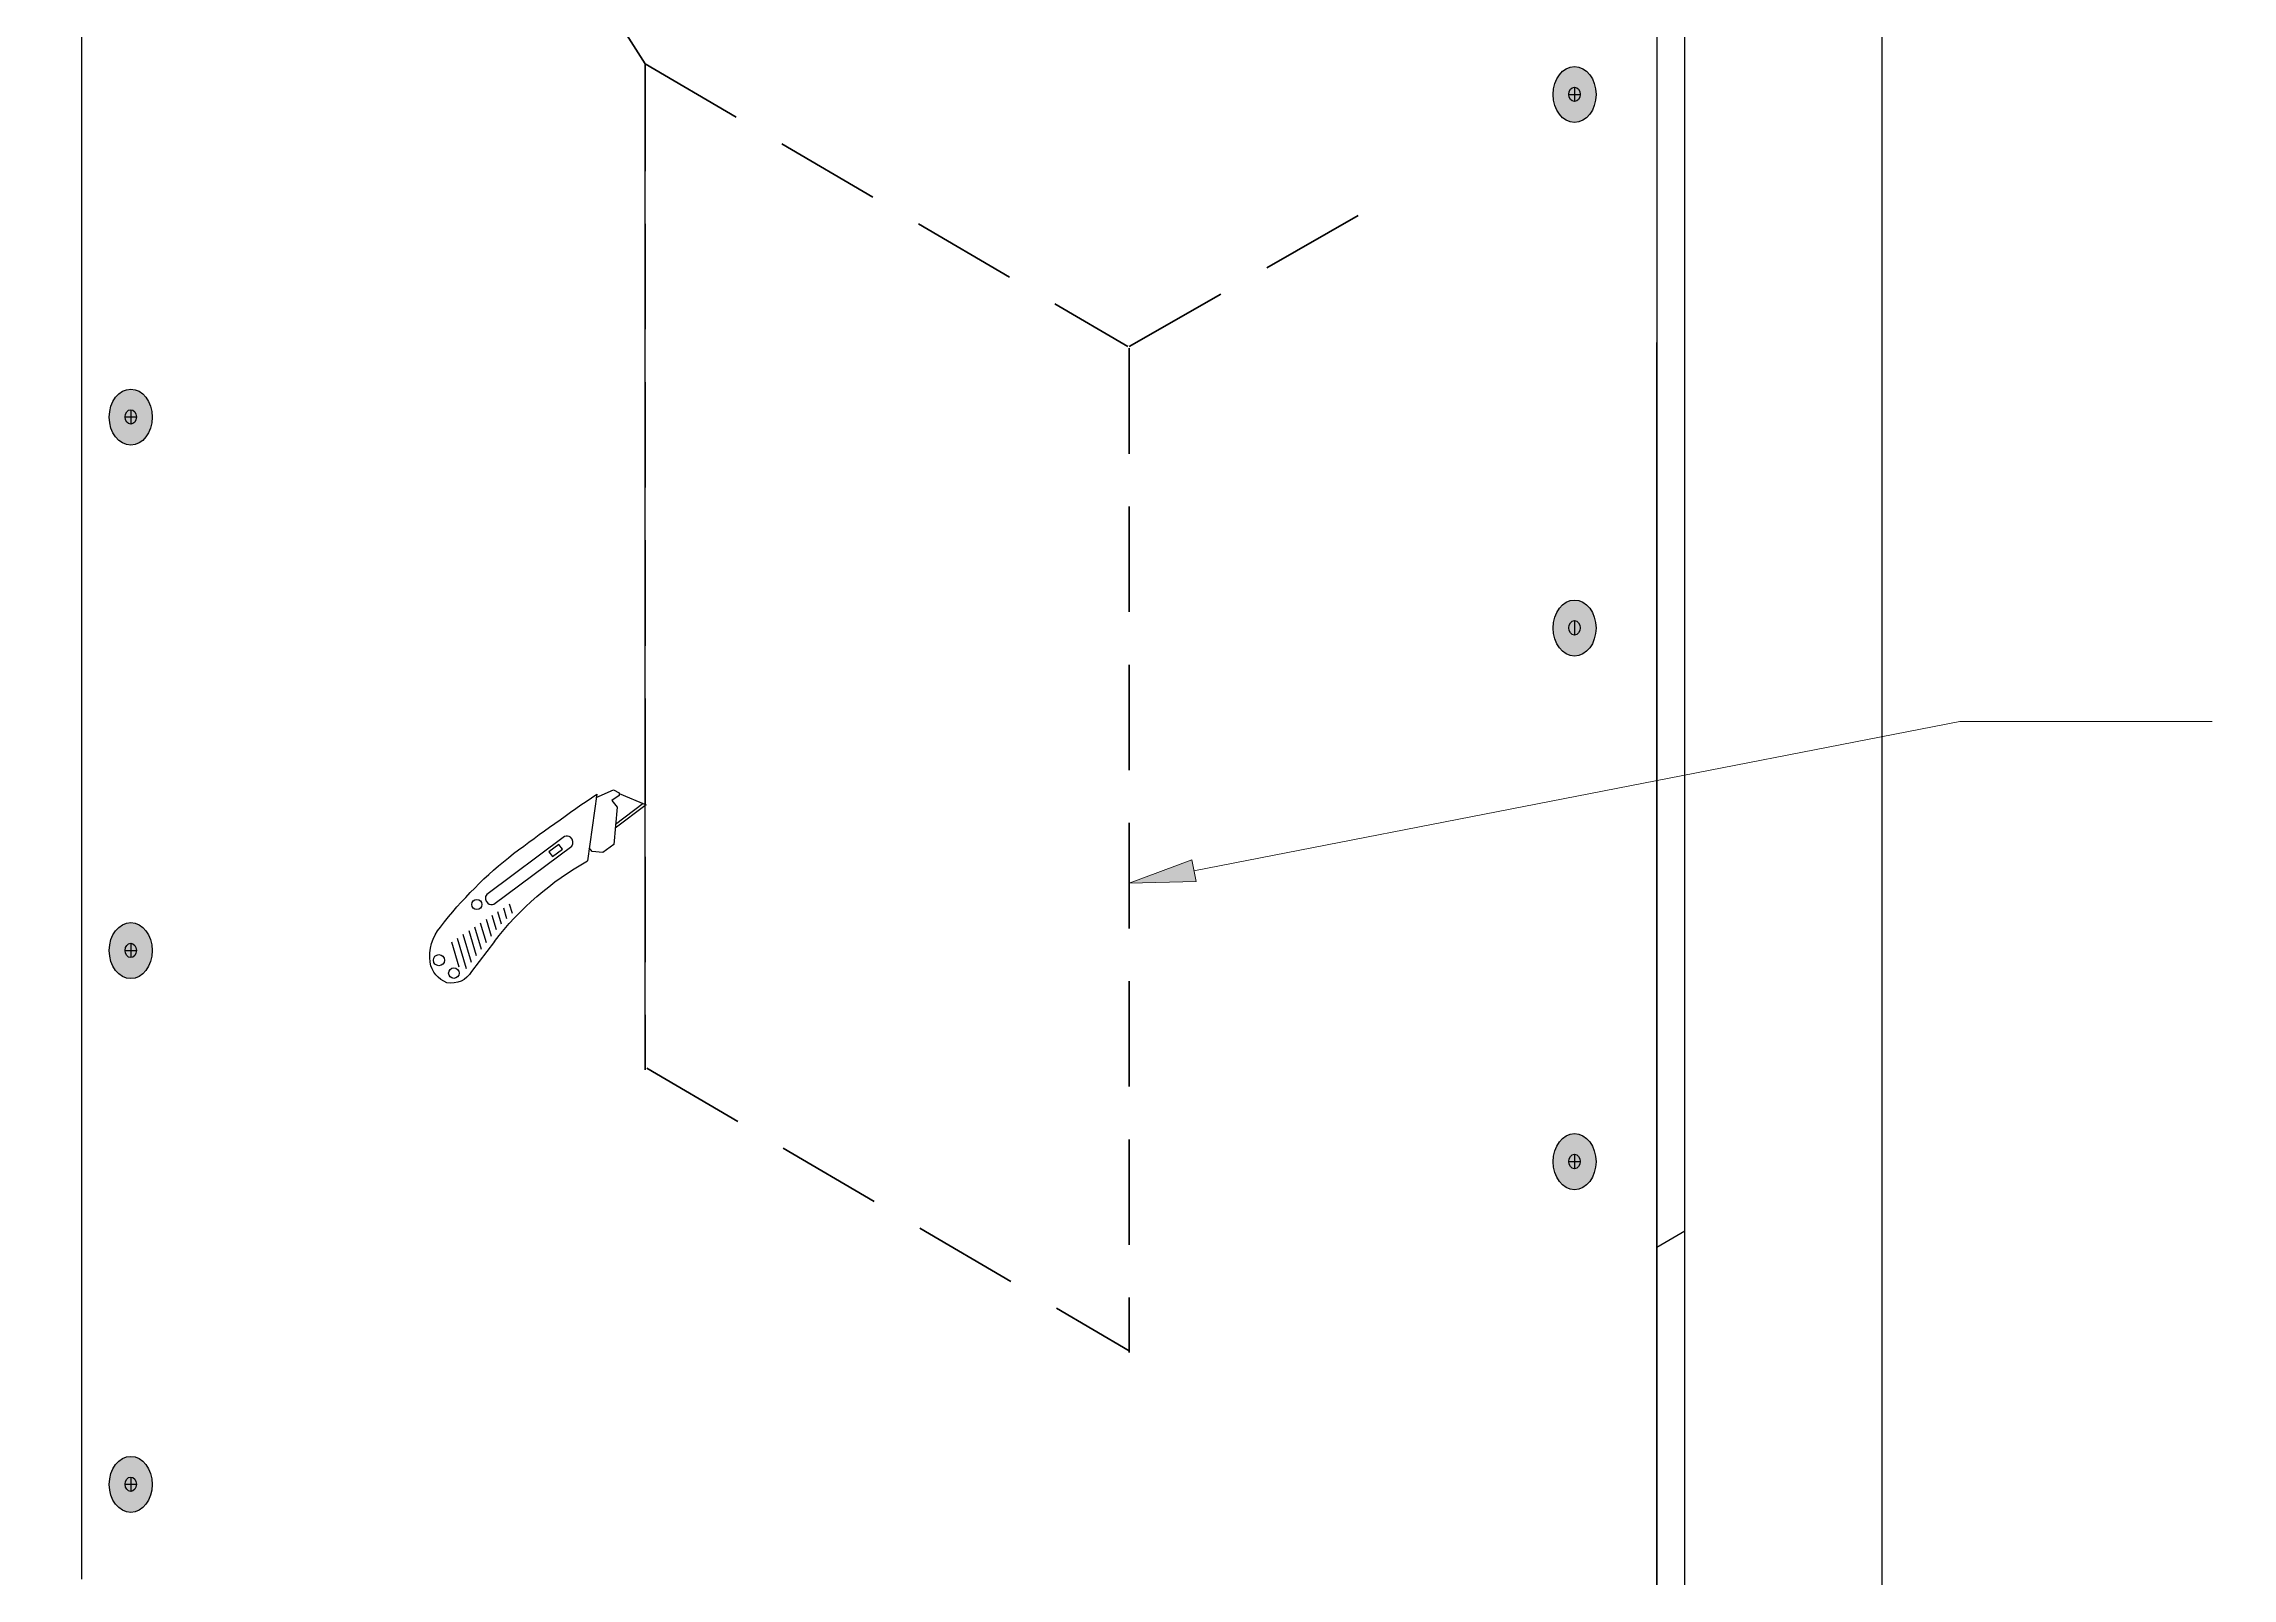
# Model space of a CAD drawing. Extents: x -1328 to 5679, y -4611 to 1603.
# Drawn here: x -222.3 to 151.1, y -122 to 139.9 of the extents above; entities that cross this region are included whole.
import ezdxf

# ---------------------------------------------------------------- set-up
doc = ezdxf.new("R2010")
doc.units = 0
doc.header["$MEASUREMENT"] = 0
for name, pattern in [('AI-Linetype-1', [27.003948, 18.002632, -9.001316]), ('AI-Linetype-2', [27.003948, 18.002632, -9.001316]), ('AI-Linetype-3', [27.003948, 18.002632, -9.001316]), ('AI-Linetype-4', [27.003948, 18.002632, -9.001316]), ('AI-Linetype-5', [27.003948, 18.002632, -9.001316]), ('AI-Linetype-6', [27.003948, 18.002632, -9.001316])]:
    doc.linetypes.add(name, pattern=pattern)
for name, color, linetype, lineweight in [('.ATI-TEXT_1', 7, 'Continuous', 0), ('0_0', 7, 'Continuous', 0), ('G-ANNO-TTLB', 7, 'Continuous', 0), ('TYVEK', 7, 'Continuous', 0)]:
    doc.layers.add(name, color=color, linetype=linetype, lineweight=lineweight)

# ---------------------------------------------------------------- blocks, each defined once
blk = doc.blocks.new('Block_24')
at = {"layer": '.ATI-TEXT_1', "char_height": 0.2, "attachment_point": 7}
for s, insert in [('\\C18;\\c0;\\FArial Narrow|b0|i0|c1;\\H11.251642;\\W1.000000;ROUGH OPENING', (157.99, 18.39)), ('\\C18;\\c0;\\FArial Narrow|b0|i0|c1;\\H11.251642;\\W1.000000;AREA', (158.98, -0.37))]:
    blk.add_mtext(s, dxfattribs=dict(at, insert=insert))
blk = doc.blocks.new('Block_23')
at = {"layer": '.ATI-TEXT_1', "true_color": 0x000000, "transparency": 33554687}
h = blk.add_hatch(color=18, dxfattribs=at)
h.dxf.hatch_style = 2
h.paths.add_polyline_path([(-25.68, -3.1), (-37.08, -3.41), (-26.4, 0.59)])
at = {"layer": '.ATI-TEXT_1', "color": 18, "lineweight": 0, "true_color": 0x000000}
for p, q in [((-26.04, -1.26), (104.66, 24.21)), ((104.66, 24.21), (147.73, 24.21))]:
    blk.add_line(p, q, dxfattribs=at)
at = {"layer": '.ATI-TEXT_1'}
blk.add_lwpolyline([(-25.68, -3.1), (-37.08, -3.41), (-26.4, 0.59), (-26.4, 0.59)], close=True, dxfattribs=at)
blk.add_blockref('Block_24', (0, 0), dxfattribs=at)
blk = doc.blocks.new('Block_76')
at = {"layer": 'TYVEK', "true_color": 0x003b71, "transparency": 33554687}
h = blk.add_hatch(color=156, dxfattribs=at)
h.dxf.hatch_style = 2
edge = h.paths.add_edge_path()
edge.add_ellipse((38.9, 131.21), major_axis=(0, 4.78), ratio=0.766948, start_angle=0, end_angle=360)
h = blk.add_hatch(color=156, dxfattribs=at)
h.dxf.hatch_style = 2
edge = h.paths.add_edge_path()
edge.add_ellipse((-207.48, 76.15), major_axis=(0, 4.78), ratio=0.766948, start_angle=0, end_angle=360)
h = blk.add_hatch(color=156, dxfattribs=at)
h.dxf.hatch_style = 2
edge = h.paths.add_edge_path()
edge.add_ellipse((38.9, 40.16), major_axis=(0, 4.78), ratio=0.766948, start_angle=0, end_angle=360)
h = blk.add_hatch(color=156, dxfattribs=at)
h.dxf.hatch_style = 2
edge = h.paths.add_edge_path()
edge.add_ellipse((-207.48, -14.89), major_axis=(0, 4.78), ratio=0.766948, start_angle=0, end_angle=360)
h = blk.add_hatch(color=156, dxfattribs=at)
h.dxf.hatch_style = 2
edge = h.paths.add_edge_path()
edge.add_ellipse((38.9, -50.92), major_axis=(0, 4.78), ratio=0.766948, start_angle=0, end_angle=360)
h = blk.add_hatch(color=156, dxfattribs=at)
h.dxf.hatch_style = 2
edge = h.paths.add_edge_path()
edge.add_ellipse((-207.48, -106), major_axis=(0, 4.78), ratio=0.766948, start_angle=0, end_angle=360)
at = {"layer": 'TYVEK', "color": 18, "lineweight": 25, "true_color": 0x000000}
blk.add_line((37.93, 131.24), (39.87, 131.24), dxfattribs=at)
at = {"layer": 'TYVEK', "color": 18, "lineweight": 25, "true_color": 0x080808}
for p, q in [((38.9, 132.47), (38.9, 130)), ((-208.46, 76.18), (-206.51, 76.18)), ((-207.48, 77.42), (-207.48, 74.95)), ((38.9, 41.42), (38.9, 38.95)), ((-208.46, -14.87), (-206.51, -14.87)), ((-207.48, -13.63), (-207.48, -16.1)), ((37.93, -50.89), (39.87, -50.89)), ((38.9, -49.66), (38.9, -52.13)), ((-208.46, -105.97), (-206.51, -105.97)), ((-207.48, -104.74), (-207.48, -107.21))]:
    blk.add_line(p, q, dxfattribs=at)
at = {"layer": 'TYVEK', "color": 33, "lineweight": 25, "true_color": 0xcc9966}
for points in [[(38.39, 135.57)], [(-208, 80.57)], [(-211.66, 75.8)], [(-211.66, -15.23)], [(-208, -20.01)]]:
    blk.add_lwpolyline(points, dxfattribs=at)
at = {"layer": 'TYVEK', "color": 18, "lineweight": 25, "true_color": 0x000000}
for centre, major_axis, ratio in [((38.9, 131.21), (0, 4.78), 0.766948), ((38.9, 131.24), (0, 1.23), 0.788846), ((-207.48, 76.15), (0, 4.78), 0.766948), ((38.9, 40.16), (0, 4.78), 0.766948), ((-207.48, -14.89), (0, 4.78), 0.766948), ((38.9, -50.92), (0, 4.78), 0.766948), ((-207.48, -106), (0, 4.78), 0.766948)]:
    blk.add_ellipse(centre, major_axis=major_axis, ratio=ratio, dxfattribs=at)
at = {"layer": 'TYVEK', "color": 18, "lineweight": 25, "true_color": 0x080808}
for centre in [(-207.48, 76.18), (38.9, 40.19), (-207.48, -14.87), (38.9, -50.89), (-207.48, -105.97)]:
    blk.add_ellipse(centre, major_axis=(0, 1.23), ratio=0.788846, dxfattribs=at)

msp = doc.modelspace()

# ---------------------------------------------------------------- hatches: boundary and pattern name
at = {"layer": 'G-ANNO-TTLB', "true_color": 0xff00ff, "transparency": 33554687}
h = msp.add_hatch(color=6, dxfattribs=at)
edge = h.paths.add_edge_path()
edge.add_spline(control_points=[(1626, -853.91), (1626, -853.91), (-1303.52, -853.91), (-1303.52, -853.91), (-1303.52, -853.91), (-1303.52, 1603.09), (-1303.52, 1603.09), (-1303.52, 1603.09), (1626, 1603.09), (1626, 1603.09), (1626, 1603.09), (1626, -853.91), (1626, -853.91)], knot_values=[0, 0, 0, 0, 1, 1, 1, 2, 2, 2, 3, 3, 3, 4, 4, 4, 4], degree=3, periodic=0)
edge = h.paths.add_edge_path()
edge.add_spline(control_points=[(-1294.52, 1594.09), (-1294.52, 1594.09), (-1294.52, -844.91), (-1294.52, -844.91), (-1294.52, -844.91), (1617, -844.91), (1617, -844.91), (1617, -844.91), (1617, 1594.09), (1617, 1594.09), (1617, 1594.09), (-1294.52, 1594.09), (-1294.52, 1594.09)], knot_values=[0, 0, 0, 0, 1, 1, 1, 2, 2, 2, 3, 3, 3, 4, 4, 4, 4], degree=3, periodic=0)
edge.add_line((-1294.52, 1594.09), (-1294.52, 1594.09))

# ---------------------------------------------------------------- linework, layer by layer
at = {"layer": '0_0', "color": 18, "lineweight": 25, "true_color": 0x000000}
for p, q in [((-127.95, 11.81), (-129.55, 0.41)), ((-120.03, 10.21), (-124.73, 6.65)), ((-142.89, -6.92), (-142.41, -8.51)), ((-148.82, -10.82), (-147.67, -14.64)), ((-147.83, -10.17), (-146.82, -13.53)), ((-146.84, -9.52), (-145.97, -12.43)), ((-145.86, -8.87), (-145.12, -11.32)), ((-144.87, -8.22), (-144.24, -10.32)), ((-143.88, -7.57), (-143.33, -9.41)), ((-152.77, -13.42), (-151.49, -17.66)), ((-151.78, -12.77), (-150.22, -17.96)), ((-150.79, -12.12), (-149.37, -16.85)), ((-149.8, -11.47), (-148.52, -15.74)), ((-145.42, -13.36), (-149.32, -18.46))]:
    msp.add_line(p, q, dxfattribs=at)
for points in [[(-128.04, 11.23), (-125.07, 12.53), (-124.15, 12.04), (-124.12, 11.59), (-125.38, 10.71), (-124.45, 9.61), (-125.06, 3.19), (-126.92, 1.85), (-128.76, 1.99), (-129.24, 2.63)], [(-124.14, 11.9), (-119.53, 10), (-124.79, 5.98)]]:
    msp.add_lwpolyline(points, dxfattribs=at)
msp.add_lwpolyline([(-134.42, 3.23), (-136.11, 1.97), (-135.51, 1.16), (-133.82, 2.42)], close=True, dxfattribs=at)
for centre, radius in [((-148.42, -7.03), 0.877), ((-154.89, -16.53), 0.95), ((-152.33, -18.74), 0.903)]:
    msp.add_circle(centre, radius, dxfattribs=at)
for points in [[(-142.16, 1.65), (-137.5, 5.14), (-132.76, 8.53), (-127.95, 11.81)], [(-154.62, -10.88), (-151.01, -6.19), (-146.83, -1.98), (-142.16, 1.65)], [(-145.42, -13.36), (-141.12, -7.74), (-135.72, -3.05), (-129.55, 0.41)], [(-156.39, -16.89), (-156.66, -14.73), (-156.02, -12.55), (-154.62, -10.88)], [(-153.52, -20.37), (-155.04, -19.82), (-156.14, -18.49), (-156.39, -16.89)], [(-149.32, -18.46), (-150.16, -19.94), (-151.86, -20.71), (-153.52, -20.37)]]:
    msp.add_open_spline(points, degree=3, dxfattribs=at)
msp.add_open_spline([(-132.2, 2.93), (-132.2, 2.93), (-145.49, -6.96), (-145.49, -6.96), (-145.84, -7.1), (-146.25, -7.04), (-146.55, -6.81), (-147.01, -6.44), (-147.09, -5.77), (-146.72, -5.3), (-146.72, -5.3), (-133.43, 4.59), (-133.43, 4.59), (-133.1, 4.7), (-132.73, 4.65), (-132.45, 4.45), (-131.96, 4.1), (-131.85, 3.42), (-132.2, 2.93)], degree=3, knots=[0, 0, 0, 0, 1, 1, 1, 2, 2, 2, 3, 3, 3, 4, 4, 4, 5, 5, 5, 6, 6, 6, 6], dxfattribs=at)
at = {"layer": 'G-ANNO-TTLB'}
for points in [[(1626, -853.91), (1626, -853.91), (-1303.52, -853.91), (-1303.52, -853.91), (-1303.52, -853.91), (-1303.52, 1603.09), (-1303.52, 1603.09), (-1303.52, 1603.09), (1626, 1603.09), (1626, 1603.09), (1626, 1603.09), (1626, -853.91), (1626, -853.91)], [(-1294.52, 1594.09), (-1294.52, 1594.09), (-1294.52, -844.91), (-1294.52, -844.91), (-1294.52, -844.91), (1617, -844.91), (1617, -844.91), (1617, -844.91), (1617, 1594.09), (1617, 1594.09), (1617, 1594.09), (-1294.52, 1594.09), (-1294.52, 1594.09)]]:
    msp.add_open_spline(points, degree=3, knots=[0, 0, 0, 0, 1, 1, 1, 2, 2, 2, 3, 3, 3, 4, 4, 4, 4], dxfattribs=at)
at = {"layer": 'TYVEK', "color": 18, "lineweight": 25, "true_color": 0x000000}
for p, q in [((-215.89, 300.36), (-215.89, -121.88)), ((52.94, 146.64), (52.94, -277.78)), ((-119.67, -34.95), (-119.67, 136.52))]:
    msp.add_line(p, q, dxfattribs=at)
at = {"layer": 'TYVEK', "color": 2, "lineweight": 25, "true_color": 0xffff00}
for p, q in [((-215.89, 300.15), (-215.89, -122.15)), ((57.75, -275), (57.75, 149.43)), ((52.94, 146.64), (52.94, -277.78)), ((52.94, -277.78), (52.94, 88.86)), ((57.75, -62.78), (52.94, -65.57))]:
    msp.add_line(p, q, dxfattribs=at)
at = {"layer": 'TYVEK', "color": 18, "linetype": 'AI-Linetype-2', "lineweight": 60, "true_color": 0x000000}
msp.add_line((-119.67, 136.47), (-143.66, 173.95), dxfattribs=at)
at = {"layer": 'TYVEK', "color": 33, "lineweight": 25, "true_color": 0xcc9966}
msp.add_line((91.38, -255.43), (91.38, 169), dxfattribs=at)
at = {"layer": 'TYVEK', "color": 18, "linetype": 'AI-Linetype-4', "lineweight": 60, "true_color": 0x000000}
msp.add_line((-119.67, 136.47), (-37.34, 88.21), dxfattribs=at)
at = {"layer": 'TYVEK', "color": 18, "linetype": 'AI-Linetype-6', "lineweight": 60, "true_color": 0x000000}
msp.add_line((-119.67, 136.15), (-119.67, -35.26), dxfattribs=at)
at = {"layer": 'TYVEK', "color": 18, "linetype": 'AI-Linetype-1', "lineweight": 60, "true_color": 0x000000}
msp.add_line((-37.08, 88.21), (3.43, 111.36), dxfattribs=at)
at = {"layer": 'TYVEK', "color": 18, "linetype": 'AI-Linetype-3', "lineweight": 60, "true_color": 0x000000}
msp.add_line((-37.08, 87.9), (-37.08, -83.51), dxfattribs=at)
at = {"layer": 'TYVEK', "color": 18, "linetype": 'AI-Linetype-5', "lineweight": 60, "true_color": 0x000000}
msp.add_line((-119.42, -34.95), (-37.08, -83.2), dxfattribs=at)

# ---------------------------------------------------------------- block references
at = {"layer": '.ATI-TEXT_1'}
msp.add_blockref('Block_23', (0, 0), dxfattribs=at)
at = {"layer": 'TYVEK'}
msp.add_blockref('Block_76', (0, 0), dxfattribs=at)

doc.saveas('drawing.dxf')
